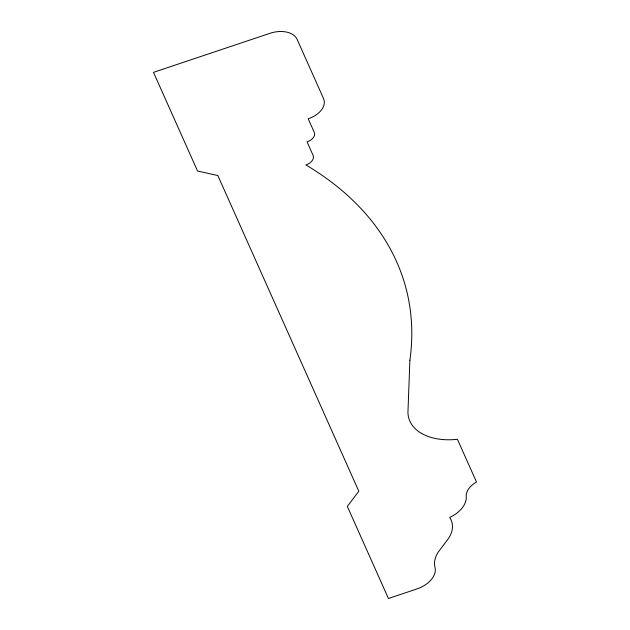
<?xml version="1.0" encoding="UTF-8"?>
<svg xmlns="http://www.w3.org/2000/svg" width="630" height="630" viewBox="0 0 630 630"><rect width="100%" height="100%" fill="white"/><g stroke="black" fill="none" stroke-linecap="round" stroke-linejoin="round"><path stroke-width="0.94" d="M409.894 360.218L408.012 410.469A53.353 34.004 -14.7 0 0 457.419 439.275L476.508 482.021A22.255 14.191 -14.7 0 0 466.302 497.361A30.114 19.199 -14.7 0 1 449.702 517.474A39.084 24.916 -14.7 0 1 447.528 539.768L438.189 552.179A38.17 24.326 -14.7 0 0 435.125 567.803A26.153 16.671 -14.7 0 1 415.698 589.365L388.442 598.5L347.327 506.425L358.816 491.235L217.846 175.549L197.544 171.013L153.492 72.355L270.034 33.288A22.42 14.293 -14.7 0 1 297.1 39.343L323.529 98.532A22.42 14.293 -14.7 0 1 308.212 118.787L314.26 132.331A10.553 6.725 -14.7 0 1 307.054 141.86L313.102 155.397A10.553 6.725 -14.7 0 1 305.889 164.934A427.4 272.436 -14.7 0 1 409.894 360.218"/></g></svg>
